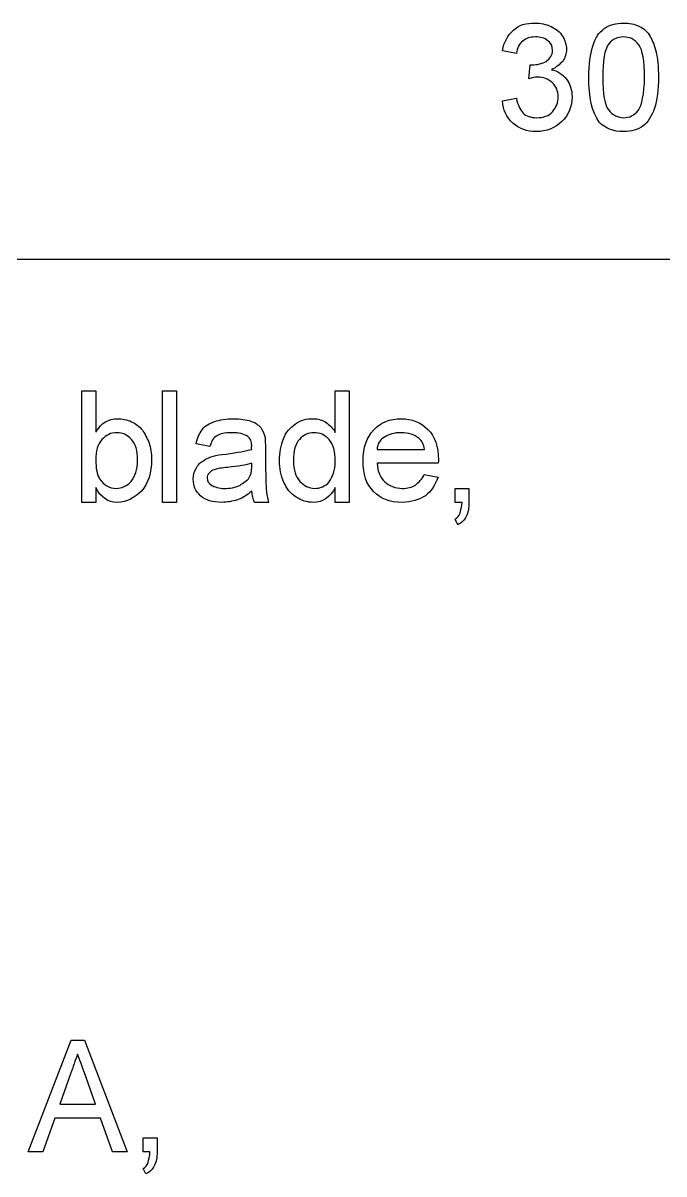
# Model space of a CAD drawing. Header units: millimetres. Extents: x 12 to 286, y 8 to 173.
# Drawn here: x 123.36 to 131.48, y 39.55 to 54.12 of the extents above; entities that cross this region are included whole.
import ezdxf

# ---------------------------------------------------------------- set-up
doc = ezdxf.new("R2010")
doc.units = ezdxf.units.MM
doc.layers.get('0').update_dxf_attribs({"linetype": 'CONTINUOUS'})

msp = doc.modelspace()

# ---------------------------------------------------------------- linework, layer by layer
at = {"color": 0}
for p, q in [((129.61, 53.7284), (129.433, 53.7626)), ((129.767, 53.4098), (129.786, 53.5862)), ((130.528, 53.4278), (130.528, 53.4278)), ((129.433, 53.129), (129.61, 53.1633)), ((22.9595, 51.1253), (159.272, 51.1253)), ((124.108, 48.048), (124.108, 49.4591)), ((124.108, 49.4591), (124.284, 49.4591)), ((124.284, 49.4591), (124.284, 48.937)), ((125.13, 48.048), (125.13, 49.4591)), ((125.13, 49.4591), (125.306, 49.4591)), ((125.306, 49.4591), (125.306, 48.048)), ((127.317, 48.9342), (127.317, 49.4591)), ((127.317, 49.4591), (127.493, 49.4591)), ((127.493, 49.4591), (127.493, 48.048)), ((125.729, 48.7535), (125.553, 48.7895)), ((126.435, 48.7204), (126.435, 48.5098)), ((127.846, 48.7193), (128.447, 48.7193)), ((126.258, 48.4946), (126.258, 48.5429)), ((128.622, 48.5429), (127.846, 48.5429)), ((128.444, 48.4008), (128.618, 48.3665)), ((128.444, 48.4008), (128.444, 48.4008)), ((124.284, 48.2353), (124.284, 48.048)), ((127.317, 48.048), (127.317, 48.2367)), ((128.834, 48.048), (128.834, 48.2244)), ((128.834, 48.2244), (129.01, 48.2244)), ((129.01, 48.2244), (129.01, 48.048)), ((126.258, 48.1902), (126.258, 48.1902)), ((124.284, 48.048), (124.108, 48.048)), ((125.306, 48.048), (125.13, 48.048)), ((126.471, 48.048), (126.294, 48.048)), ((127.493, 48.048), (127.317, 48.048)), ((128.922, 48.048), (128.834, 48.048)), ((128.87, 47.7654), (128.834, 47.8374)), ((123.428, 39.8279), (123.97, 41.239)), ((123.97, 41.239), (124.139, 41.239)), ((124.139, 41.239), (124.681, 39.8279)), ((123.965, 40.8146), (123.828, 40.429)), ((124.281, 40.429), (124.156, 40.7818)), ((123.828, 40.429), (124.281, 40.429)), ((123.764, 40.2526), (123.613, 39.8279)), ((124.343, 40.2526), (123.764, 40.2526)), ((124.495, 39.8279), (124.343, 40.2526)), ((124.883, 39.8279), (124.883, 40.0043)), ((124.883, 40.0043), (125.06, 40.0043)), ((125.06, 40.0043), (125.06, 39.8279)), ((123.613, 39.8279), (123.428, 39.8279)), ((124.681, 39.8279), (124.495, 39.8279)), ((124.97, 39.8279), (124.883, 39.8279)), ((124.919, 39.5471), (124.883, 39.6173))]:
    msp.add_line(p, q, dxfattribs=at)
for points in [[(129.574, 54.0233), (129.636, 54.0921), (129.737, 54.1154), (129.846, 54.1154)], [(129.846, 54.1154), (129.912, 54.1154), (129.989, 54.1002), (130.051, 54.0713)], [(130.051, 54.0713), (130.109, 54.0438), (130.163, 53.9997), (130.196, 53.9475)], [(130.724, 54.0452), (130.783, 54.0921), (130.871, 54.1154), (130.969, 54.1154)], [(130.969, 54.1154), (131.035, 54.1154), (131.108, 54.1016), (131.168, 54.0727)], [(131.168, 54.0727), (131.226, 54.0466), (131.275, 54.0011), (131.304, 53.9461)], [(129.433, 53.7626), (129.454, 53.8759), (129.501, 53.9627), (129.574, 54.0233)], [(129.851, 53.939), (129.778, 53.939), (129.735, 53.9228), (129.693, 53.8868)], [(130.008, 53.891), (129.964, 53.9281), (129.916, 53.939), (129.851, 53.939)], [(130.196, 53.9475), (130.222, 53.9048), (130.245, 53.8413), (130.245, 53.782)], [(130.578, 53.8208), (130.605, 53.9281), (130.659, 53.9983), (130.724, 54.0452)], [(130.967, 53.939), (130.888, 53.939), (130.829, 53.9101), (130.78, 53.8508)], [(131.162, 53.8385), (131.102, 53.9157), (131.049, 53.939), (130.967, 53.939)], [(131.304, 53.9461), (131.334, 53.9006), (131.359, 53.8247), (131.379, 53.7464)], [(129.693, 53.8868), (129.646, 53.8565), (129.623, 53.7986), (129.61, 53.7284)], [(129.99, 53.6303), (130.035, 53.6691), (130.069, 53.7062), (130.069, 53.7683)], [(130.069, 53.7683), (130.069, 53.8275), (130.048, 53.8593), (130.008, 53.891)], [(130.245, 53.782), (130.245, 53.7326), (130.229, 53.6758), (130.197, 53.6303)], [(130.528, 53.4278), (130.528, 53.5933), (130.544, 53.7185), (130.578, 53.8208)], [(130.78, 53.8508), (130.727, 53.7806), (130.704, 53.6332), (130.704, 53.4278)], [(131.233, 53.4278), (131.233, 53.6402), (131.21, 53.7711), (131.162, 53.8385)], [(129.811, 53.5852), (129.869, 53.5862), (129.937, 53.6004), (129.99, 53.6303)], [(130.197, 53.6303), (130.157, 53.5947), (130.117, 53.5492), (130.054, 53.5231)], [(131.379, 53.7464), (131.397, 53.6734), (131.41, 53.5615), (131.41, 53.4278)], [(129.786, 53.5862), (129.785, 53.5862), (129.804, 53.5852), (129.811, 53.5852)], [(130.054, 53.5231), (130.129, 53.5132), (130.2, 53.4638), (130.247, 53.4031)], [(129.881, 53.4293), (129.843, 53.4349), (129.813, 53.4226), (129.767, 53.4098)], [(130.067, 53.359), (130.007, 53.4113), (129.957, 53.4293), (129.881, 53.4293)], [(130.139, 53.1813), (130.139, 53.2585), (130.116, 53.3121), (130.067, 53.359)], [(130.247, 53.4031), (130.292, 53.3453), (130.315, 53.268), (130.315, 53.1784)], [(130.661, 52.8616), (130.564, 52.9925), (130.528, 53.1742), (130.528, 53.4278)], [(130.704, 53.4278), (130.704, 53.2172), (130.729, 53.0722), (130.78, 53.0105)], [(131.156, 53.0105), (131.197, 53.0765), (131.233, 53.2116), (131.233, 53.4278)], [(131.41, 53.4278), (131.41, 53.2765), (131.393, 53.1386), (131.36, 53.0366)], [(130.07, 52.9925), (130.116, 53.0532), (130.139, 53.1068), (130.139, 53.1813)], [(130.315, 53.1784), (130.315, 53.0627), (130.273, 52.9527), (130.187, 52.8669)], [(129.567, 52.8479), (129.48, 52.9304), (129.445, 53.013), (129.433, 53.129)], [(129.61, 53.1633), (129.629, 53.0765), (129.658, 53.013), (129.697, 52.9745)], [(131.36, 53.0366), (131.322, 52.9399), (131.28, 52.8574), (131.214, 52.8105)], [(129.697, 52.9745), (129.73, 52.9399), (129.792, 52.9167), (129.869, 52.9167)], [(129.869, 52.9167), (129.953, 52.9167), (130.023, 52.9414), (130.07, 52.9925)], [(130.78, 53.0105), (130.829, 52.9527), (130.894, 52.9167), (130.969, 52.9167)], [(130.969, 52.9167), (131.038, 52.9167), (131.107, 52.9484), (131.156, 53.0105)], [(129.862, 52.7403), (129.742, 52.7403), (129.646, 52.7763), (129.567, 52.8479)], [(130.187, 52.8669), (130.098, 52.7872), (129.993, 52.7403), (129.862, 52.7403)], [(130.969, 52.7403), (130.832, 52.7403), (130.736, 52.7801), (130.661, 52.8616)], [(131.214, 52.8105), (131.144, 52.7636), (131.068, 52.7403), (130.969, 52.7403)], [(124.284, 48.937), (124.356, 49.0594), (124.448, 49.1063), (124.561, 49.1063)], [(124.561, 49.1063), (124.613, 49.1063), (124.682, 49.094), (124.737, 49.0693)], [(125.79, 49.0707), (125.851, 49.094), (125.937, 49.1063), (126.028, 49.1063)], [(126.028, 49.1063), (126.112, 49.1063), (126.191, 49.0968), (126.248, 49.0746)], [(126.814, 49.0403), (126.872, 49.094), (126.956, 49.1063), (127.038, 49.1063)], [(127.038, 49.1063), (127.098, 49.1063), (127.155, 49.0911), (127.201, 49.0583)], [(127.805, 48.9659), (127.885, 49.0594), (128.01, 49.1063), (128.152, 49.1063)], [(128.152, 49.1063), (128.283, 49.1063), (128.404, 49.0608), (128.491, 48.9701)], [(124.737, 49.0693), (124.783, 49.0442), (124.838, 49.0086), (124.874, 48.9631)], [(124.874, 48.9631), (124.901, 48.9176), (124.938, 48.8625), (124.959, 48.799)], [(125.553, 48.7895), (125.569, 48.8625), (125.596, 48.9218), (125.632, 48.9659)], [(125.632, 48.9659), (125.666, 49.0238), (125.721, 49.0456), (125.79, 49.0707)], [(126.248, 49.0746), (126.296, 49.0636), (126.344, 49.0266), (126.372, 48.9948)], [(126.372, 48.9948), (126.395, 48.9645), (126.416, 48.9204), (126.427, 48.8707)], [(126.662, 48.8516), (126.691, 48.937), (126.746, 48.9962), (126.814, 49.0403)], [(127.201, 49.0583), (127.241, 49.0305), (127.288, 48.985), (127.317, 48.9342)], [(127.67, 48.569), (127.67, 48.7412), (127.715, 48.8707), (127.805, 48.9659)], [(128.491, 48.9701), (128.575, 48.8901), (128.623, 48.7521), (128.623, 48.587)], [(124.362, 48.8417), (124.307, 48.7881), (124.284, 48.6971), (124.284, 48.5842)], [(124.553, 48.9299), (124.473, 48.9299), (124.416, 48.901), (124.362, 48.8417)], [(124.736, 48.8446), (124.675, 48.9066), (124.624, 48.9299), (124.553, 48.9299)], [(124.813, 48.5786), (124.813, 48.7094), (124.787, 48.7881), (124.736, 48.8446)], [(125.819, 48.8915), (125.772, 48.8668), (125.749, 48.8199), (125.729, 48.7535)], [(126.005, 48.9299), (125.911, 48.9299), (125.859, 48.9176), (125.819, 48.8915)], [(126.209, 48.8819), (126.157, 48.9176), (126.095, 48.9299), (126.005, 48.9299)], [(126.258, 48.7564), (126.258, 48.8266), (126.242, 48.8569), (126.209, 48.8819)], [(126.427, 48.8707), (126.424, 48.8488), (126.435, 48.7909), (126.435, 48.7204)], [(126.611, 48.5757), (126.611, 48.6777), (126.628, 48.7687), (126.662, 48.8516)], [(126.862, 48.8446), (126.811, 48.7938), (126.788, 48.6985), (126.788, 48.5771)], [(127.048, 48.9299), (126.97, 48.9299), (126.913, 48.901), (126.862, 48.8446)], [(127.24, 48.8417), (127.179, 48.9066), (127.124, 48.9299), (127.048, 48.9299)], [(127.317, 48.5648), (127.317, 48.6943), (127.292, 48.7825), (127.24, 48.8417)], [(127.941, 48.8721), (127.876, 48.8417), (127.853, 48.7825), (127.846, 48.7193)], [(128.152, 48.9299), (128.061, 48.9299), (127.998, 48.9109), (127.941, 48.8721)], [(128.378, 48.8583), (128.319, 48.9066), (128.244, 48.9299), (128.152, 48.9299)], [(128.447, 48.7193), (128.439, 48.7811), (128.415, 48.8266), (128.378, 48.8583)], [(124.959, 48.799), (124.977, 48.744), (124.99, 48.6653), (124.99, 48.5923)], [(125.776, 48.6336), (125.808, 48.6473), (125.866, 48.6502), (125.936, 48.6586)], [(125.936, 48.6586), (126.073, 48.6833), (126.19, 48.6957), (126.258, 48.7193)], [(126.258, 48.7193), (126.248, 48.7384), (126.258, 48.7507), (126.258, 48.7564)], [(124.284, 48.5842), (124.284, 48.4837), (124.299, 48.3941), (124.332, 48.3457)], [(124.733, 48.314), (124.777, 48.3789), (124.813, 48.4614), (124.813, 48.5786)], [(124.99, 48.5923), (124.99, 48.4258), (124.947, 48.285), (124.863, 48.1902)], [(125.553, 48.4766), (125.578, 48.5278), (125.608, 48.551), (125.647, 48.5757)], [(125.647, 48.5757), (125.678, 48.6022), (125.728, 48.6198), (125.776, 48.6336)], [(126.258, 48.5429), (126.192, 48.5221), (126.091, 48.5041), (125.955, 48.4904)], [(126.667, 48.3016), (126.624, 48.3912), (126.611, 48.4724), (126.611, 48.5757)], [(126.788, 48.5771), (126.788, 48.4586), (126.815, 48.3704), (126.868, 48.3126)], [(127.241, 48.3087), (127.283, 48.3718), (127.317, 48.4505), (127.317, 48.5648)], [(127.803, 48.1859), (127.706, 48.2783), (127.67, 48.4036), (127.67, 48.569)], [(127.846, 48.5429), (127.853, 48.4396), (127.886, 48.3609), (127.945, 48.3059)], [(128.623, 48.587), (128.623, 48.5856), (128.622, 48.562), (128.622, 48.5429)], [(125.519, 48.3401), (125.519, 48.3979), (125.53, 48.4353), (125.553, 48.4766)], [(125.72, 48.4173), (125.695, 48.405), (125.695, 48.3775), (125.695, 48.3528)], [(125.794, 48.4628), (125.753, 48.4558), (125.738, 48.4382), (125.72, 48.4173)], [(125.955, 48.4904), (125.874, 48.4875), (125.826, 48.4724), (125.794, 48.4628)], [(126.228, 48.3609), (126.246, 48.3926), (126.258, 48.4353), (126.258, 48.4946)], [(126.435, 48.5098), (126.435, 48.3747), (126.438, 48.2632), (126.443, 48.2078)], [(128.334, 48.2671), (128.371, 48.3044), (128.417, 48.3401), (128.444, 48.4008)], [(124.559, 48.048), (124.433, 48.048), (124.35, 48.1115), (124.284, 48.2353)], [(124.332, 48.3457), (124.38, 48.2713), (124.455, 48.2244), (124.544, 48.2244)], [(124.544, 48.2244), (124.612, 48.2244), (124.679, 48.2547), (124.733, 48.314)], [(125.612, 48.1309), (125.542, 48.1926), (125.519, 48.2547), (125.519, 48.3401)], [(125.695, 48.3528), (125.695, 48.321), (125.713, 48.285), (125.752, 48.2618)], [(125.752, 48.2618), (125.782, 48.248), (125.844, 48.2244), (125.916, 48.2244)], [(125.916, 48.2244), (125.983, 48.2244), (126.051, 48.2367), (126.106, 48.2632)], [(126.106, 48.2632), (126.154, 48.3002), (126.202, 48.3224), (126.228, 48.3609)], [(126.821, 48.1157), (126.744, 48.1612), (126.704, 48.2215), (126.667, 48.3016)], [(126.868, 48.3126), (126.919, 48.2604), (126.983, 48.2244), (127.055, 48.2244)], [(127.317, 48.2367), (127.255, 48.1182), (127.163, 48.048), (127.04, 48.048)], [(127.055, 48.2244), (127.121, 48.2244), (127.19, 48.2519), (127.241, 48.3087)], [(127.945, 48.3059), (127.995, 48.2604), (128.078, 48.2244), (128.166, 48.2244)], [(128.166, 48.2244), (128.23, 48.2244), (128.287, 48.2381), (128.334, 48.2671)], [(128.618, 48.3665), (128.579, 48.2646), (128.535, 48.1873), (128.458, 48.1323)], [(124.863, 48.1902), (124.773, 48.1072), (124.678, 48.048), (124.559, 48.048)], [(125.881, 48.048), (125.761, 48.048), (125.674, 48.0755), (125.612, 48.1309)], [(126.078, 48.0797), (126.007, 48.0603), (125.95, 48.048), (125.881, 48.048)], [(126.258, 48.1902), (126.199, 48.1376), (126.14, 48.102), (126.078, 48.0797)], [(126.294, 48.048), (126.276, 48.0882), (126.264, 48.1348), (126.258, 48.1902)], [(126.443, 48.2078), (126.445, 48.1584), (126.457, 48.0991), (126.471, 48.048)], [(127.04, 48.048), (126.959, 48.048), (126.887, 48.0702), (126.821, 48.1157)], [(128.163, 48.048), (128, 48.048), (127.891, 48.0935), (127.803, 48.1859)], [(128.458, 48.1323), (128.377, 48.084), (128.283, 48.048), (128.163, 48.048)], [(128.899, 47.9104), (128.903, 47.9531), (128.921, 47.9873), (128.922, 48.048)], [(129.01, 48.048), (129.01, 47.975), (129, 47.9157), (128.976, 47.8702)], [(128.834, 47.8374), (128.863, 47.8536), (128.885, 47.8772), (128.899, 47.9104)], [(128.976, 47.8702), (128.954, 47.8261), (128.918, 47.7905), (128.87, 47.7654)], [(124.054, 41.0626), (124.021, 40.9857), (123.997, 40.9028), (123.965, 40.8146)], [(124.156, 40.7818), (124.109, 40.9099), (124.08, 40.9924), (124.054, 41.0626)], [(124.948, 39.6903), (124.952, 39.733), (124.969, 39.7686), (124.97, 39.8279)], [(125.06, 39.8279), (125.06, 39.7549), (125.049, 39.6956), (125.025, 39.6515)], [(124.883, 39.6173), (124.912, 39.6339), (124.934, 39.6572), (124.948, 39.6903)], [(125.025, 39.6515), (125.003, 39.6064), (124.967, 39.5718), (124.919, 39.5471)]]:
    msp.add_open_spline(points, degree=3, dxfattribs=at)

doc.saveas('drawing.dxf')
